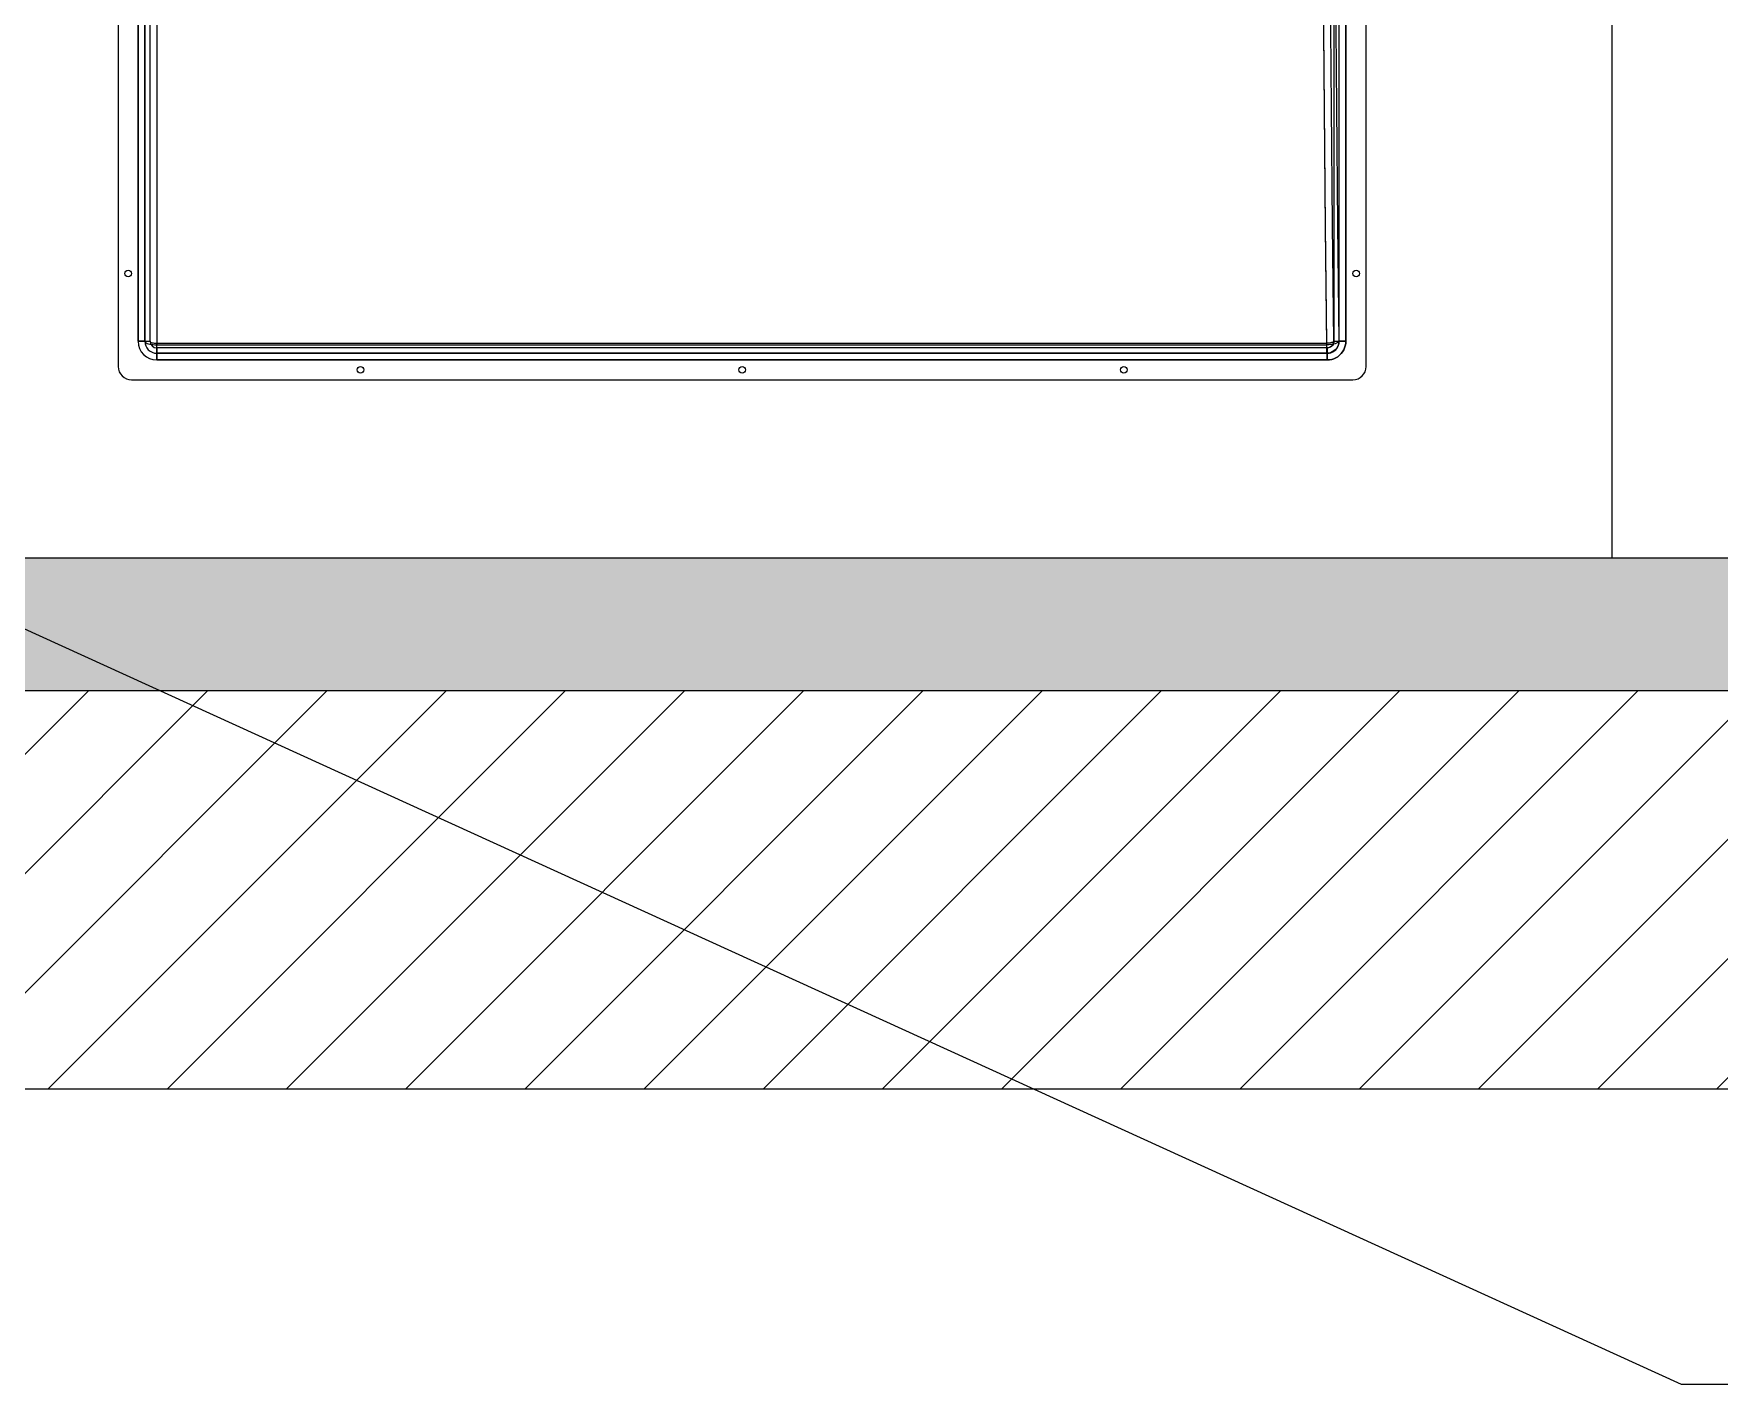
# Model space of a CAD drawing. Extents: x -36.1 to 57, y 1.4 to 46.9.
# Drawn here: x 35.113 to 36.383, y 3.028 to 4.045 of the extents above; entities that cross this region are included whole.
import ezdxf

# ---------------------------------------------------------------- set-up
doc = ezdxf.new("R2010")
doc.units = 0
doc.header["$LTSCALE"] = 0.02
for name, color, linetype in [('A-HACHU', 250, 'CONTINUOUS'), ('CARENAGEM', 1, 'CONTINUOUS'), ('COTAS', 6, 'CONTINUOUS'), ('DIVISORIA', 5, 'CONTINUOUS'), ('PAREDES', 7, 'CONTINUOUS')]:
    doc.layers.add(name, color=color, linetype=linetype)

msp = doc.modelspace()

# ---------------------------------------------------------------- hatches: boundary and pattern name
at = {"layer": 'A-HACHU'}
h = msp.add_hatch(dxfattribs=at)
h.set_pattern_fill('ANSI31', color=256, scale=0.02, angle=0.01, style=0)
h.paths.add_polyline_path([(32.7581, 3.5505), (27.3723, 3.5505), (27.7632, 3.2505), (32.8086, 3.2505)])
h.paths.add_polyline_path([(27.3723, 3.5505), (25.9039, 3.5505), (25.9039, 3.2505), (27.7632, 3.2505)])
h.paths.add_polyline_path([(35.2088, 3.5505), (32.7581, 3.5505), (32.8086, 3.2505), (35.8667, 3.2505)])
h.paths.add_polyline_path([(37.9119, 3.5505), (35.2088, 3.5505), (35.8667, 3.2505), (37.9119, 3.2505)])

# ---------------------------------------------------------------- linework, layer by layer
msp.add_solid([(25.9039, 3.6505), (25.9039, 3.5505), (37.9119, 3.6505), (37.9119, 3.5505)], dxfattribs=at)
at = {"layer": 'CARENAGEM', "linetype": 'Continuous'}
for p, q in [((35.1767, 5.8148), (35.1767, 3.7948)), ((35.1767, 5.8148), (35.1767, 3.7948)), ((36.1167, 3.7948), (36.1167, 5.8148)), ((36.1167, 3.7948), (36.1167, 5.8148)), ((35.1917, 3.8138), (35.1917, 5.7958)), ((35.1917, 5.7958), (35.1917, 3.8138)), ((35.1967, 3.8138), (35.1967, 5.7958)), ((35.1967, 5.7958), (35.1967, 3.8138)), ((35.2007, 3.8138), (35.2007, 5.7958)), ((35.2007, 3.8138), (35.2007, 5.7958)), ((35.2057, 5.7984), (35.2057, 3.8111)), ((35.2057, 5.7972), (35.2057, 3.8123)), ((36.0924, 5.7958), (36.0924, 3.8138)), ((36.0964, 3.8138), (36.0964, 5.7958)), ((36.1014, 5.7958), (36.1014, 3.8138)), ((36.1014, 3.8138), (36.1014, 5.7958)), ((35.1917, 3.8138), (35.2007, 3.8138)), ((35.1967, 3.8138), (35.1917, 3.8138)), ((35.1967, 3.8138), (35.1967, 3.8138)), ((35.2007, 3.8138), (35.2007, 3.8138)), ((35.2057, 3.8123), (36.0871, 3.8123)), ((35.2057, 3.8088), (35.2057, 3.8123)), ((35.2057, 3.8111), (36.0871, 3.8111)), ((35.2057, 3.8048), (35.2057, 3.8111)), ((36.0871, 3.8088), (36.0871, 3.8123)), ((36.0871, 3.8048), (36.0871, 3.8111)), ((36.0921, 3.8138), (36.0924, 3.8138)), ((36.0924, 3.8138), (36.1014, 3.8138)), ((36.0961, 3.8138), (36.0964, 3.8138)), ((36.1014, 3.8138), (36.0964, 3.8138)), ((36.0871, 3.8088), (35.2057, 3.8088)), ((36.0874, 3.8088), (35.2057, 3.8088)), ((35.2057, 3.8088), (35.2057, 3.7998)), ((35.2057, 3.8088), (35.2057, 3.8088)), ((36.0871, 3.8048), (35.2057, 3.8048)), ((35.2057, 3.8048), (36.0874, 3.8048)), ((35.2057, 3.7998), (35.2057, 3.8048)), ((35.2057, 3.8048), (35.2057, 3.8048)), ((36.0874, 3.7998), (35.2057, 3.7998)), ((35.2057, 3.7998), (36.0874, 3.7998)), ((36.0874, 3.8088), (36.0871, 3.8088)), ((36.0874, 3.8048), (36.0871, 3.8048)), ((36.0874, 3.8088), (36.0874, 3.7998)), ((36.0874, 3.7998), (36.0874, 3.8048)), ((35.1767, 3.7948), (35.1767, 3.7948)), ((35.1867, 3.7848), (36.1067, 3.7848)), ((35.1867, 3.7848), (36.1067, 3.7848)), ((35.1867, 3.7848), (35.1867, 3.7848)), ((36.1067, 3.7848), (36.1067, 3.7848)), ((36.1167, 3.7948), (36.1167, 3.7948))]:
    msp.add_line(p, q, dxfattribs=at)
at = {"layer": 'CARENAGEM', "linetype": 'Continuous', "flags": 128}
for points in [[(36.0871, 3.8111), (36.0862, 3.8992), (36.0854, 3.9878), (36.0847, 4.0771), (36.0841, 4.1669), (36.0835, 4.2572), (36.083, 4.3478), (36.0826, 4.4388), (36.0823, 4.5301), (36.0821, 4.6215), (36.082, 4.7131), (36.082, 4.8048), (36.082, 4.8964), (36.0821, 4.988), (36.0823, 5.0795), (36.0826, 5.1707), (36.083, 5.2617), (36.0835, 5.3524), (36.0841, 5.4426), (36.0847, 5.5324), (36.0854, 5.6217), (36.0862, 5.7104), (36.0871, 5.7984)], [(36.0871, 3.8123), (36.0862, 3.9002), (36.0854, 3.9888), (36.0847, 4.078), (36.0841, 4.1677), (36.0835, 4.2578), (36.083, 4.3484), (36.0826, 4.4393), (36.0823, 4.5304), (36.0821, 4.6217), (36.082, 4.7132), (36.082, 4.8048), (36.082, 4.8963), (36.0821, 4.9878), (36.0823, 5.0791), (36.0826, 5.1703), (36.083, 5.2612), (36.0835, 5.3517), (36.0841, 5.4419), (36.0847, 5.5316), (36.0854, 5.6207), (36.0862, 5.7093), (36.0871, 5.7972)], [(36.0921, 5.7958), (36.0912, 5.708), (36.0904, 5.6195), (36.0897, 5.5305), (36.0891, 5.4409), (36.0885, 5.3509), (36.088, 5.2605), (36.0876, 5.1698), (36.0873, 5.0787), (36.0871, 4.9875), (36.087, 4.8962), (36.087, 4.8048), (36.087, 4.7134), (36.0871, 4.622), (36.0873, 4.5308), (36.0876, 4.4398), (36.088, 4.349), (36.0885, 4.2586), (36.0891, 4.1686), (36.0897, 4.079), (36.0904, 3.99), (36.0912, 3.9016), (36.0921, 3.8138)], [(36.0961, 5.7958), (36.0952, 5.708), (36.0944, 5.6195), (36.0937, 5.5305), (36.0931, 5.4409), (36.0925, 5.3509), (36.092, 5.2605), (36.0916, 5.1698), (36.0913, 5.0787), (36.0911, 4.9875), (36.091, 4.8962), (36.091, 4.8048), (36.091, 4.7134), (36.0911, 4.622), (36.0913, 4.5308), (36.0916, 4.4398), (36.092, 4.349), (36.0925, 4.2586), (36.0931, 4.1686), (36.0937, 4.079), (36.0944, 3.99), (36.0952, 3.9016), (36.0961, 3.8138)], [(35.1967, 3.8138), (35.1968, 3.8134), (35.1972, 3.813), (35.1977, 3.8126), (35.1984, 3.8122), (35.1994, 3.8119), (35.2004, 3.8116), (35.2016, 3.8114), (35.2029, 3.8113), (35.2043, 3.8112), (35.2057, 3.8111)], [(35.2007, 3.8138), (35.2008, 3.8135), (35.2011, 3.8132), (35.2016, 3.813), (35.2022, 3.8127), (35.203, 3.8126), (35.2038, 3.8124), (35.2048, 3.8123), (35.2057, 3.8123)], [(36.0961, 3.8138), (36.096, 3.8134), (36.0956, 3.813), (36.095, 3.8126), (36.0943, 3.8123), (36.0934, 3.8119), (36.0923, 3.8117), (36.0911, 3.8115), (36.0898, 3.8113), (36.0885, 3.8112), (36.0871, 3.8111)], [(36.0961, 3.8138), (36.096, 3.8124), (36.0957, 3.811), (36.0951, 3.8097), (36.0944, 3.8085), (36.0935, 3.8074), (36.0924, 3.8065), (36.0912, 3.8058), (36.0899, 3.8052), (36.0885, 3.8049), (36.0871, 3.8048)], [(36.0921, 3.8138), (36.092, 3.8135), (36.0917, 3.8132), (36.0912, 3.813), (36.0906, 3.8128), (36.0898, 3.8126), (36.089, 3.8124), (36.0881, 3.8123), (36.0871, 3.8123)], [(36.0921, 3.8138), (36.092, 3.8128), (36.0917, 3.8119), (36.0913, 3.811), (36.0907, 3.8102), (36.0899, 3.8096), (36.089, 3.8092), (36.0881, 3.8089), (36.0871, 3.8088)], [(36.0874, 3.8048), (36.0888, 3.8049), (36.0902, 3.8052), (36.0915, 3.8058), (36.0927, 3.8065), (36.0938, 3.8074), (36.0947, 3.8085), (36.0954, 3.8097), (36.096, 3.811), (36.0963, 3.8124), (36.0964, 3.8138)], [(36.1014, 3.8138), (36.1013, 3.8121), (36.101, 3.8104), (36.1005, 3.8088), (36.0998, 3.8073), (36.0989, 3.8058), (36.0979, 3.8045), (36.0967, 3.8033), (36.0954, 3.8022), (36.0939, 3.8014), (36.0924, 3.8007), (36.0908, 3.8002), (36.0891, 3.7999), (36.0874, 3.7998)], [(36.0874, 3.7998), (36.0891, 3.7999), (36.0908, 3.8002), (36.0924, 3.8007), (36.0939, 3.8014), (36.0954, 3.8022), (36.0967, 3.8033), (36.0979, 3.8045), (36.0989, 3.8058), (36.0998, 3.8073), (36.1005, 3.8088), (36.101, 3.8104), (36.1013, 3.8121), (36.1014, 3.8138)], [(36.0924, 3.8138), (36.0923, 3.8129), (36.0921, 3.8121), (36.0918, 3.8113), (36.0913, 3.8106), (36.0906, 3.8099), (36.0899, 3.8094), (36.0891, 3.8091), (36.0883, 3.8088), (36.0874, 3.8088)]]:
    msp.add_lwpolyline(points, dxfattribs=at)
at = {"layer": 'CARENAGEM', "linetype": 'Continuous'}
for centre in [(35.1842, 3.8648), (35.1842, 3.8648), (36.1092, 3.8648), (36.1092, 3.8648), (35.3592, 3.7923), (35.3592, 3.7923), (35.6467, 3.7923), (35.6467, 3.7923), (35.9342, 3.7923), (35.9342, 3.7923)]:
    msp.add_circle(centre, 0.0025, dxfattribs=at)
for centre, radius, start, end in [((35.2057, 3.8138), 0.014, 180, 270), ((35.2057, 3.8138), 0.014, 180, 270), ((35.2057, 3.8138), 0.009, 180, 270), ((35.2057, 3.8138), 0.009, 180, 270), ((35.2057, 3.8138), 0.005, 180, 270), ((35.2057, 3.8138), 0.005, 180, 270), ((35.1867, 3.7948), 0.01, 180, 270), ((35.1867, 3.7948), 0.01, 180, 270), ((36.1067, 3.7948), 0.01, 270, 0), ((36.1067, 3.7948), 0.01, 270, 0)]:
    msp.add_arc(centre, radius, start, end, dxfattribs=at)
at = {"layer": 'COTAS'}
for p, q in [((34.7657, 3.7525), (36.3541, 3.0282)), ((36.3541, 3.0282), (37.6901, 3.0282))]:
    msp.add_line(p, q, dxfattribs=at)
at = {"layer": 'DIVISORIA', "linetype": 'Continuous'}
msp.add_line((36.3018, 6.0505), (36.3018, 3.6505), dxfattribs=at)
at = {"layer": 'PAREDES'}
for p, q in [((37.9119, 3.6505), (25.9039, 3.6505)), ((37.9119, 3.5505), (25.9039, 3.5505)), ((37.9119, 3.2505), (25.9039, 3.2505))]:
    msp.add_line(p, q, dxfattribs=at)

doc.saveas('drawing.dxf')
